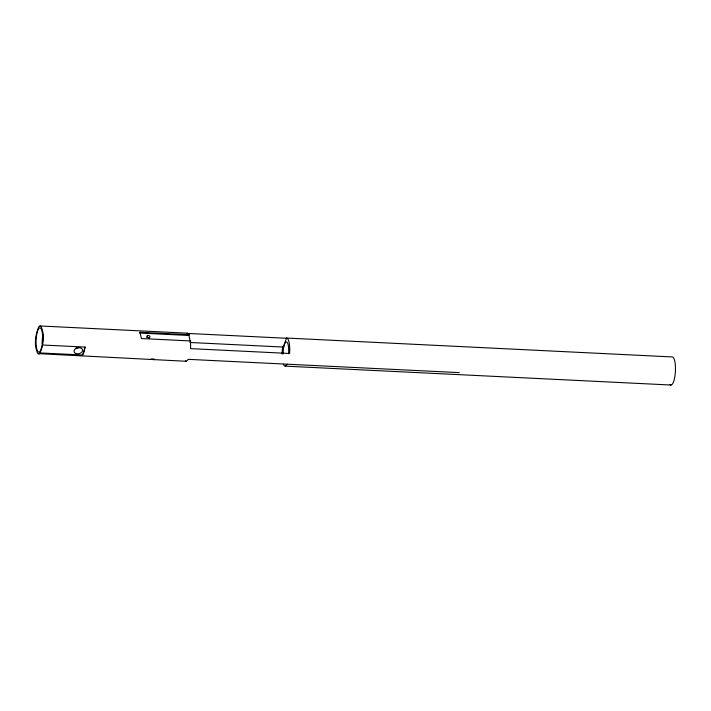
<?xml version="1.0" encoding="UTF-8"?>
<svg xmlns="http://www.w3.org/2000/svg" width="711" height="711" viewBox="0 0 711 711"><rect width="100%" height="100%" fill="white"/><g stroke="black" fill="none" stroke-linecap="round" stroke-linejoin="round"><path stroke-width="1.07" d="M38.767 354.06L39.772 353.554C43.407 345.315 45.024 334.783 40.954 326.42L39.985 325.967L38.981 326.473C35.354 334.712 33.728 345.244 37.807 353.607L186.318 361.286L188.299 359.348L459.297 372.626M42.66 345.013L85.08 347.084L84.058 351.945L82.618 355.011L40.198 352.94M282.658 346.861L282.107 352.203A14.06 3.795 -87.2 0 0 282.063 354.034M82.618 355.011L85.08 347.084M139.96 332.277L139.72 333.05L188.904 335.459L190.335 341.733L190.575 340.96L141.4 338.543L139.96 332.277L189.144 334.685L188.904 335.459M670.046 384.58A14.06 3.795 -87.2 0 0 675.308 372.715A14.06 3.795 -87.2 0 0 672.233 356.94L286.515 338.045L283.36 347.057L189.881 342.48M287.28 364.192L285.298 366.138A14.06 3.795 -87.2 0 1 283.476 364.308M189.144 334.685L188.495 333.646L187.117 333.406L286.098 338.249M154.091 359.713C156.118 358.868 150.768 358.62 150.297 359.526M39.985 325.967L187.535 333.192M285.298 366.138L671.015 385.033M185.358 360.841L186.318 361.286M190.575 340.96L190.61 348.639L289.59 353.483L289.706 351.981A14.06 3.795 -87.2 0 0 286.515 338.045M79.259 347.288A4.346 3.022 -12.9 0 1 76.024 348.052M283.111 353.945A10.23 2.755 -87.2 0 1 286.346 341.875A10.23 2.755 -87.2 0 1 288.55 353.785M42.216 343.546A12.14 3.271 -87.2 0 1 42.944 334.33M146.875 337.396A1.6 1.067 17.3 0 1 149.283 338.178M41.327 348.523A12.14 3.271 -87.2 0 0 40.731 328.269A12.14 3.271 -87.2 0 0 36.074 343.244A12.14 3.271 -87.2 0 0 41.327 348.523M147.221 337.076A1.6 1.067 17.3 0 0 149.888 337.201A1.6 1.067 17.3 0 0 148.172 335.459A1.6 1.067 17.3 0 0 147.221 337.076M76.308 353.714A4.346 3.022 -12.9 0 0 82.6 350.176A4.346 3.022 -12.9 0 0 76.041 348.443A4.346 3.022 -12.9 0 0 76.308 353.714"/></g></svg>
